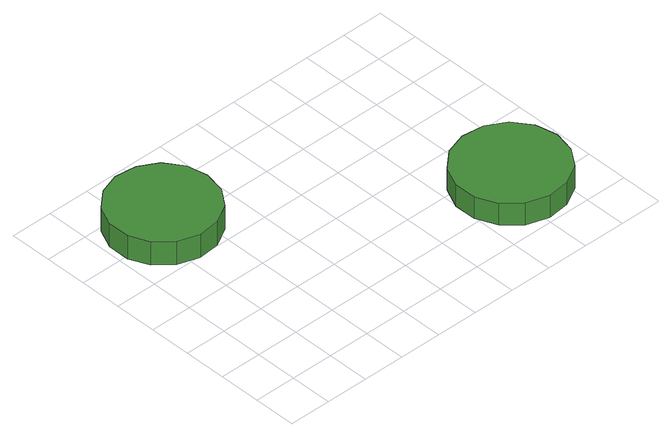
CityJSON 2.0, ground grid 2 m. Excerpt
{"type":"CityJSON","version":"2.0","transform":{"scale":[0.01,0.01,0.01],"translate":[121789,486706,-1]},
"CityObjects":{
"tree1":{"type":"SolitaryVegetationObject","attributes":{"function":"something"},"geometry":[{"type":"MultiSurface","lod":"1","boundaries":[[[0,1,2,3,4,5,6,7,8,9,10,11,12,13,14]],[[15,16,17,18,19,20,21,22,23,24,25,26,27,28,29]],[[0,29,28,1]],[[1,28,27,2]],[[2,27,26,3]],[[3,26,25,4]],[[4,25,24,5]],[[5,24,23,6]],[[6,23,22,7]],[[7,22,21,8]],[[8,21,20,9]],[[9,20,19,10]],[[10,19,18,11]],[[11,18,17,12]],[[12,17,16,13]],[[13,16,15,14]],[[14,15,29,0]]]}]},
"tree2":{"type":"SolitaryVegetationObject","attributes":{"function":"something"},"geometry":[{"type":"MultiSurface","lod":"1","boundaries":[[[30,31,32,33,34,35,36,37,38,39,40,41,42,43,44]],[[45,46,47,48,49,50,51,52,53,54,55,56,57,58,59]],[[30,59,58,31]],[[31,58,57,32]],[[32,57,56,33]],[[33,56,55,34]],[[34,55,54,35]],[[35,54,53,36]],[[36,53,52,37]],[[37,52,51,38]],[[38,51,50,39]],[[39,50,49,40]],[[40,49,48,41]],[[41,48,47,42]],[[42,47,46,43]],[[43,46,45,44]],[[44,45,59,30]]]}]}
},
"vertices":[
[517,1041,195],[496,1141,195],[436,1224,195],[347,1275,195],[245,1286,195],[148,1254,195],[72,1185,195],[30,1092,195],[30,989,195],[72,896,195],[148,827,195],[245,796,195],[347,806,195],[436,857,195],[496,940,195],[496,940,75],[436,857,75],[347,806,75],[245,796,75],[148,827,75],[72,896,75],[30,989,75],[30,1092,75],[72,1185,75],[148,1254,75],[245,1286,75],[347,1275,75],[436,1224,75],[496,1141,75],[517,1041,75],
[1698,276,189],[1676,379,189],[1614,465,189],[1523,517,189],[1418,528,189],[1317,496,189],[1239,425,189],[1196,329,189],[1196,223,189],[1239,127,189],[1317,56,189],[1418,24,189],[1523,35,189],[1614,87,189],[1676,173,189],[1676,173,76],[1614,87,76],[1523,35,76],[1418,24,76],[1317,56,76],[1239,127,76],[1196,223,76],[1196,329,76],[1239,425,76],[1317,496,76],[1418,528,76],[1523,517,76],[1614,465,76],[1676,379,76],[1698,276,76]
]}
